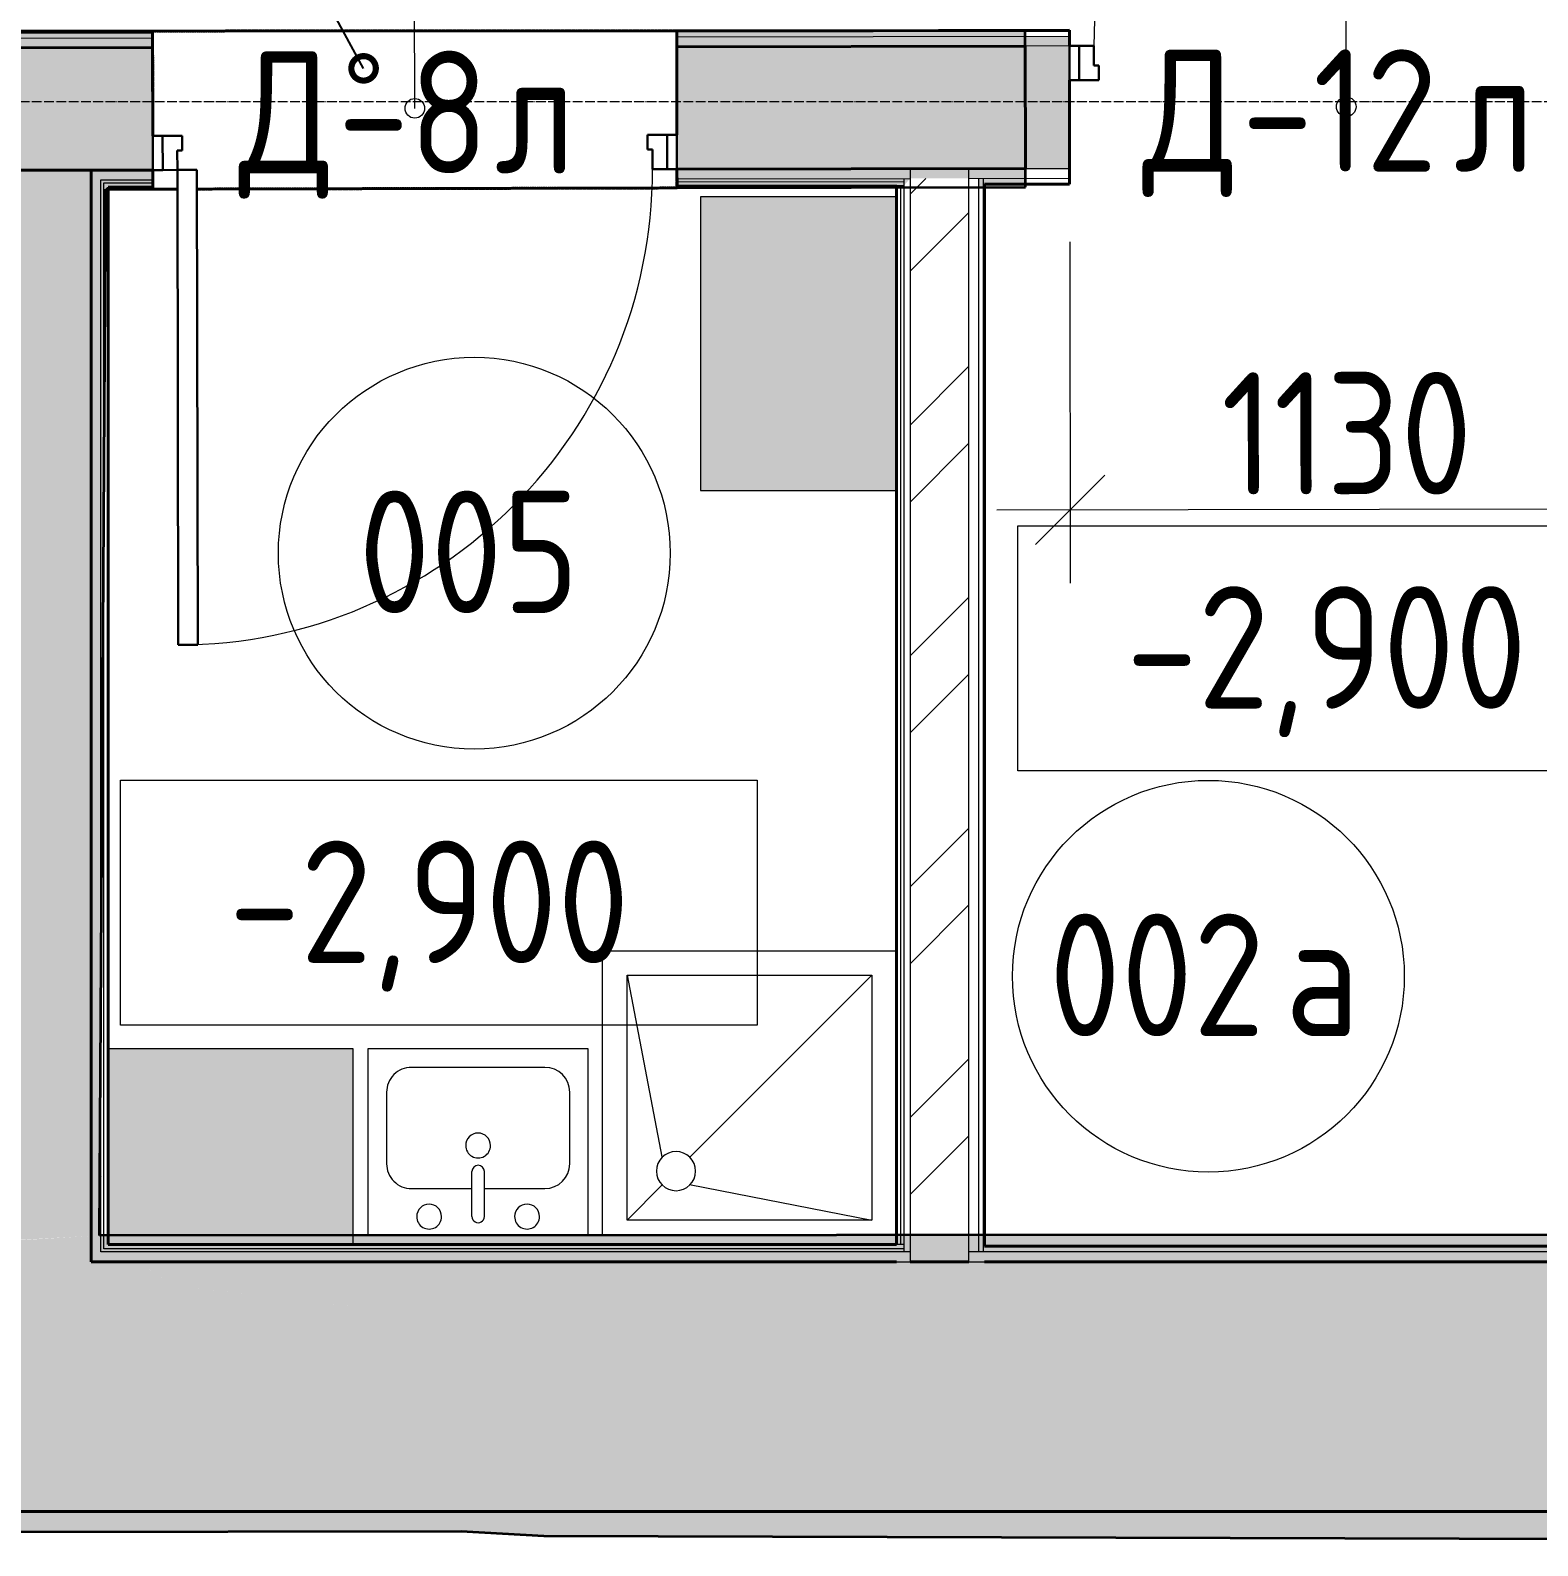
# Model space of a CAD drawing. Header units: millimetres. Extents: x 749182 to 2267578, y 70462 to 311449.
# Drawn here: x 1979439 to 1982516, y 168318 to 171413 of the extents above; entities that cross this region are included whole.
import ezdxf
from ezdxf import colors
from ezdxf.entities.mleader import LeaderData, LeaderLine
from ezdxf.math import Vec2, Vec3

# ---------------------------------------------------------------- set-up
doc = ezdxf.new("R2010")
doc.units = ezdxf.units.MM
for name, pattern in [('ADSK_Линия сетки', [25, 20, -2.5, 0, -2.5]), ('ADSK_Снесено', [4.5, 3, -1.5]), ('осеваяX2', [4, 2.5, -0.5, 0.5, -0.5])]:
    doc.linetypes.add(name, pattern=pattern)
doc.layers.get('Defpoints').update_dxf_attribs({"color": 255})
for name, color, linetype, lineweight in [('Аннотация', 7, 'Continuous', 9), ('Двери', 7, 'Continuous', 20), ('Марки дверей', 7, 'Continuous', 20), ('Марки помещений', 7, 'Continuous', 20), ('Оси', 165, 'осеваяX2', 13), ('отметки', 7, 'Continuous', 20), ('Перекрытие', 7, 'Continuous', 18), ('Размер', 7, 'Continuous', 13), ('размеры', 7, 'Continuous', 9), ('Сантехника', 7, 'Continuous', 18), ('Стены', 184, 'Continuous', 40), ('Стены внутренние', 7, 'Continuous', 18), ('Стены разрез', 7, 'Continuous', 35), ('Стены штриховка', 7, 'Continuous', 18), ('Узлы', 7, 'Continuous', 18)]:
    doc.layers.add(name, color=color, linetype=linetype, lineweight=lineweight)
doc.layers.add('Линии', color=7, linetype='Continuous', lineweight=9, true_color=0x00a600)
doc.styles.add('GOST 2.304_new', font='isocpeur.ttf', dxfattribs={"width": 0.9, "oblique": 15})
doc.styles.add('GOST Common', font='GOST_Common.ttf', dxfattribs={"width": 0.9, "height": 350})
doc.styles.add('GOST Common_1', font='GOST_Common.ttf', dxfattribs={"width": 0.9, "height": 250})
doc.dimstyles.new('ADSK_Основной_2_5_мм_Округление_до_1_мм', dxfattribs={"dimscale": 304.8, "dimtxt": 251.428749, "dimasz": 0.463911, "dimexe": 0.492126, "dimexo": 0.492126, "dimgap": 0.098425, "dimtad": 1, "dimdec": 0, "dimdsep": 46, "dimtxsty": 'GOST Common_1', "dimblk1": 'OBLIQUE', "dimblk2": 'OBLIQUE', "dimsah": 1, "dimcen": 0.09, "dimdle": 0.492126, "dimazin": 2, "dimtfac": 1, "dimtdec": 4, "dimtix": 1, "dimtmove": 0, "dimatfit": 3, "dimfxl": 0, "dimtvp": 1, "dimtolj": 1, "dimtzin": 0, "dimlwd": 20, "dimlwe": 20, "dimarcsym": 0})
pattern_1 = [(0, (1952853.19, 150711.3), (406.4, 101.6), [33.528, -271.272, 33.528, -271.272, -1625.6]), (0, (1952853.19, 150711.3), (406.4, 101.6), [-609.6, 33.528, -576.072, 33.528, -271.272, -711.2]), (0, (1952853.19, 150711.3), (406.4, 101.6), [-1524, 33.528, -169.672, 33.528, -474.472]), (120, (1953005.59, 150762.1), (-291.18818, 301.15272), [33.528, -271.272, 33.528, -271.272, -1625.6]), (120, (1953005.59, 150762.1), (-291.18818, 301.15272), [-609.6, 33.528, -576.072, 33.528, -271.272, -711.2]), (120, (1953005.59, 150762.1), (-291.18818, 301.15272), [-1524, 33.528, -169.672, 33.528, -474.472]), (240, (1953056.39, 150965.3), (-115.21182, -402.75272), [33.528, -271.272, 33.528, -271.272, -1625.6]), (240, (1953056.39, 150965.3), (-115.21182, -402.75272), [-609.6, 33.528, -576.072, 33.528, -271.272, -711.2]), (240, (1953056.39, 150965.3), (-115.21182, -402.75272), [-1524, 33.528, -169.672, 33.528, -474.472])]

# ---------------------------------------------------------------- blocks, each defined once
blk = doc.blocks.new('Существующие стены подвал - Существующие стены подвал-614279-00 План подвала')
at = {"layer": 'Стены', "true_color": 0xc0c0c0}
h = blk.add_hatch(color=9, dxfattribs=at)
h.paths.add_polyline_path([(24928.2, 17607), (24928.2, 17633.2), (25135.9, 17633.2), (27465.2, 17636.8), (27634, 17627.2), (30789.1, 17617.7), (30788.7, 17677), (18979, 17677), (18979, 17629.3), (22422.2, 17628.6), (22573, 17625.8), (23981.5, 17614.6)])
h.paths.add_polyline_path([(21776.2, 20477.5), (21777.2, 20477.5), (21776.2, 20477.5)])
h.paths.add_polyline_path([(18978.9, 17688.4), (21300, 18161.9), (21247.2, 18187), (26460, 18187), (26460, 18225.8), (26710, 18239.6), (26710, 18218.5), (26685.6, 18187), (26806.3, 18187), (26878.2, 18138.3), (28992.5, 17892.2), (30502.9, 18187), (30788.8, 18187), (30788.7, 18242.7), (26727, 18240.5), (26740, 20377.3), (26836, 20377.5), (26835.4, 20666.5), (26825.4, 20666.5), (26835.4, 20700.4), (22845.8, 20698.9), (22846.4, 20383.7), (26439.3, 20411.3), (26441.7, 18224.8), (21436.9, 18234.6), (21443, 20372.9), (21778, 20375.5), (21777.8, 20407.5), (21776.3, 20407.5), (21775.5, 20698.6), (20752.6, 20698.2), (20755.5, 20373.4), (21153, 20377), (21146.9, 18234.6), (18978.6, 18234.6), (18978.7, 18187)])
h.paths.add_polyline_path([(18977.5, 20357.5), (19436.6, 20361.6), (19433.6, 20697.7), (18995.8, 20697.6), (18977.6, 20359.5)])
h.paths.add_polyline_path([(21423, 20373.2), (21173, 20377), (21173, 20406.4), (21423, 20406.9), (21423, 20377)])
h.paths.add_polyline_path([(27906, 20379.9), (28369, 20381.2), (28369, 20384.3), (28382, 20399.3), (28522, 20399.3), (28522, 20381.3), (28617.2, 20381.5), (28616.5, 20701), (27905.4, 20700.8), (27905.9, 20418.4)])
h.paths.add_polyline_path([(26710, 20380.7), (26460, 20409), (26460, 20415.8), (26710, 20416.3), (26710, 20411.3)])
h.paths.add_polyline_path([(30130.2, 20384.9), (30787.5, 20386.5), (30777, 20701.8), (30129.5, 20701.6), (30130.2, 20692.4), (30581, 20692.9), (30129.6, 20671.9), (30130.2, 20386.4)])
at = {"layer": 'Стены'}
for p, q in [((26835.4, 20700.4), (27905.4, 20700.8)), ((26835.4, 20700.4), (26835.4, 20698.5)), ((26835.4, 20698.5), (26835.5, 20666.5)), ((27905.5, 20668.4), (27905.4, 20700.4)), ((26835.5, 20666.5), (26835.8, 20486.5)), ((27905.8, 20488.4), (27905.5, 20668.4)), ((28617.2, 20419.7), (28616.6, 20669.7)), ((27906, 20383.4), (27905.9, 20418.4)), ((26836, 20381.5), (26836, 20377.5)), ((26886, 20377.6), (26836, 20377.5)), ((27906, 20379.9), (26926, 20377.7)), ((27906, 20379.9), (27906, 20383.4))]:
    blk.add_line(p, q, dxfattribs=at)
at = {"layer": 'Стены разрез'}
for p, q in [((26835.4, 20700.4), (22845.8, 20698.9)), ((26835.8, 20486.5), (26835.4, 20700.4)), ((28616.5, 20701), (27905.4, 20700.8)), ((27905.4, 20700.8), (27905.8, 20488.4)), ((28616.6, 20669.7), (28616.5, 20701)), ((26836, 20377.5), (26835.9, 20416.5)), ((27905.9, 20418.4), (27906, 20379.9)), ((28617.2, 20381.5), (28617.2, 20419.7)), ((26727, 18240.5), (26740, 20377.3)), ((26740, 20377.3), (26836, 20377.5)), ((27906, 20379.9), (28617.2, 20381.5)), ((30788.7, 18242.7), (26727, 18240.5)), ((26258.4, 17634.9), (27465.2, 17636.8)), ((27465.2, 17636.8), (27634, 17627.2)), ((27634, 17627.2), (30789.1, 17617.7))]:
    blk.add_line(p, q, dxfattribs=at)
blk = doc.blocks.new('Новые проёмы подвал - Новые проёмы подвал-999150-00 План подвала')
at = {"layer": 'Стены', "color": 0, "linetype": 'ADSK_Снесено'}
for p, q in [((26835.4, 20700.4), (27905.4, 20700.8)), ((26835.4, 20698.5), (26835.4, 20700.4)), ((26835.5, 20666.5), (26835.4, 20698.5)), ((27905.4, 20700.4), (27905.5, 20668.4)), ((26835.8, 20486.5), (26835.5, 20666.5)), ((27905.5, 20668.4), (27905.8, 20488.4)), ((27905.9, 20418.4), (27906, 20383.4)), ((26836, 20377.5), (26836, 20381.5)), ((26886, 20377.6), (26836, 20377.5)), ((27906, 20379.9), (26926, 20377.7)), ((27906, 20383.4), (27906, 20379.9))]:
    blk.add_line(p, q, dxfattribs=at)
at = {"layer": 'Стены разрез', "color": 0, "linetype": 'ADSK_Снесено'}
for p, q in [((27905.4, 20700.8), (26835.4, 20700.4)), ((26835.4, 20700.4), (26835.8, 20486.5)), ((27905.8, 20488.4), (27905.4, 20700.8)), ((26835.9, 20416.5), (26836, 20377.5)), ((27906, 20379.9), (27905.9, 20418.4)), ((26836, 20377.5), (26886, 20377.6)), ((26926, 20377.7), (27906, 20379.9))]:
    blk.add_line(p, q, dxfattribs=at)
blk = doc.blocks.new('AC_Дверь_Однопольная_Стальная - Д-12л 1130х2200h-1983178-00 План подвала')
at = {"layer": 'Двери', "color": 5, "linetype": 'Continuous', "lineweight": 30, "true_color": 0x0000ff}
for p, q in [((515, 1155), (475, 1155)), ((475, 1155), (475, 125)), ((515, 125), (515, 1155)), ((-545, 125), (-565, 125)), ((-565, 125), (-565, 55)), ((-515, 125), (-545, 125)), ((-545, 125), (-545, 55)), ((-545, 55), (-545, 125)), ((-515, 85), (-515, 125)), ((475, 125), (515, 125)), ((545, 125), (515, 125)), ((515, 125), (515, 85)), ((545, 55), (545, 125)), ((565, 125), (545, 125)), ((545, 125), (545, 55)), ((565, 55), (565, 125)), ((-505, 85), (-515, 85)), ((-505, 55), (-505, 85)), ((515, 85), (505, 85)), ((505, 85), (505, 55)), ((-565, 55), (-545, 55)), ((-545, 55), (-505, 55)), ((505, 55), (545, 55)), ((545, 55), (565, 55))]:
    blk.add_line(p, q, dxfattribs=at)
at = {"layer": 'Двери', "color": 5, "linetype": 'Continuous', "true_color": 0x0000ff}
blk.add_arc((515, 125), 1030, 90, 180, dxfattribs=at)
blk = doc.blocks.new('AC_Дверь_Однопольная_Стальная - Д-8л 1070х2200h-1983143-00 План подвала')
at = {"layer": 'Двери', "color": 5, "linetype": 'Continuous', "lineweight": 30, "true_color": 0x0000ff}
for p, q in [((485, 1095), (445, 1095)), ((445, 1095), (445, 125)), ((485, 125), (485, 1095)), ((-515, 125), (-535, 125)), ((-535, 125), (-535, 55)), ((-485, 125), (-515, 125)), ((-515, 125), (-515, 55)), ((-515, 55), (-515, 125)), ((-485, 85), (-485, 125)), ((445, 125), (485, 125)), ((515, 125), (485, 125)), ((485, 125), (485, 85)), ((515, 55), (515, 125)), ((535, 125), (515, 125)), ((515, 125), (515, 55)), ((535, 55), (535, 125)), ((-475, 85), (-485, 85)), ((-475, 55), (-475, 85)), ((485, 85), (475, 85)), ((475, 85), (475, 55)), ((-535, 55), (-515, 55)), ((-515, 55), (-475, 55)), ((475, 55), (515, 55)), ((515, 55), (535, 55))]:
    blk.add_line(p, q, dxfattribs=at)
at = {"layer": 'Двери', "color": 5, "linetype": 'Continuous', "true_color": 0x0000ff}
blk.add_arc((485, 125), 970, 90, 180, dxfattribs=at)
blk = doc.blocks.new('Душевая кабинка-2D - 600кв-1687892-00 План подвала')
at = {"layer": 'Сантехника'}
for p, q in [((0, 600), (600, 600)), ((0, 19.1), (0, 600)), ((50, 550), (550, 550)), ((50, 50), (50, 550)), ((550, 550), (550, 50)), ((550, 50), (50, 50))]:
    blk.add_line(p, q, dxfattribs=at)
at = {"layer": 'Сантехника', "lineweight": 9}
for p, q in [((50, 550), (121.1, 178.9)), ((550, 550), (178.9, 178.9)), ((122.4, 122.4), (50, 50)), ((177.6, 122.4), (550, 50))]:
    blk.add_line(p, q, dxfattribs=at)
at = {"layer": 'Сантехника'}
for start, end in [(360, 180), (180, 360)]:
    blk.add_arc((150, 150), 40, start, end, dxfattribs=at)
blk = doc.blocks.new('Кухонная мойка-Одиночная - 450 x 400 мм-1905995-00 План подвала')
at = {"layer": 'Сантехника'}
for p, q in [((-209.3, 183.2), (-209.3, -197.7)), ((240.7, -197.7), (240.7, 183.5)), ((3, 145.2), (3, 53.1)), ((28.4, 145.2), (28.4, 53.1)), ((3, 88), (-120.4, 88)), ((151.8, 88), (28.4, 88)), ((-171.2, 37.2), (-171.2, -108.8)), ((202.6, -108.8), (202.6, 37.2)), ((-120.4, -159.6), (151.8, -159.6)), ((-209.3, -197.7), (240.7, -197.7))]:
    blk.add_line(p, q, dxfattribs=at)
for centre, radius, start, end in [((-84.3, 145.2), 25.4, 360, 180), ((15.7, 145.2), 12.7, 360, 180), ((115.7, 145.2), 25.4, 360, 180), ((-84.3, 145.2), 25.4, 180, 360), ((115.7, 145.2), 25.4, 180, 360), ((-120.4, 37.2), 50.8, 90, 180), ((151.8, 37.2), 50.8, 360, 90), ((15.7, 53.1), 12.7, 180, 0), ((15.7, 0), 25.4, 360, 180), ((15.7, 0), 25.4, 180, 0), ((-120.4, -108.8), 50.8, 180, 270), ((151.8, -108.8), 50.8, 270, 0)]:
    blk.add_arc(centre, radius, start, end, dxfattribs=at)
blk = doc.blocks.new('ADSK_Марка_Дверь - Типоразмер_ADSK_Марка-58376-00 План подвала')
at = {"layer": 'Марки дверей', "lineweight": 9}
blk.add_circle((0, 0), 0.2, dxfattribs=at)
blk = doc.blocks.new('ADSK_Марка_Помещение_ОдноЗначение - Номер-247393-00 План подвала')
at = {"layer": 'Марки помещений'}
blk.add_circle((0, 0), 4, dxfattribs=at)
blk = doc.blocks.new('_Oblique')
at = {"color": 0, "linetype": 'ByBlock', "lineweight": -2}
blk.add_line((-0.5, -0.5), (0.5, 0.5), dxfattribs=at)
blk = doc.blocks.new('*D1589')
at = {"layer": 'Defpoints', "color": 0, "lineweight": 20, "transparency": 16777216}
for p in [(1979687.9, 171824.4), (1979688.7, 171377.8), (1980758.7, 171379.7)]:
    blk.add_point(p, dxfattribs=at)
at = {"layer": 'размеры', "color": 0, "lineweight": 20, "transparency": 16777216}
for p, q in [((1979688.4, 171527.8), (1979687.6, 171974.4)), ((1980758.4, 171529.7), (1980757.6, 171976.3)), ((1980907.9, 171826.6), (1979537.9, 171824.1))]:
    blk.add_line(p, q, dxfattribs=at)
at = {"layer": 'размеры', "color": 0, "lineweight": 20, "transparency": 16777216, "xscale": 141.4, "yscale": 141.4, "zscale": 141.4}
for p, rotation in [((1979687.9, 171824.4), 180.102268801919), ((1980757.9, 171826.3), 0.1022688019189921)]:
    blk.add_blockref('_Oblique', p, dxfattribs=dict(at, rotation=rotation))
at = {"layer": 'размеры', "color": 0, "lineweight": 20, "transparency": 16777216, "insert": (1980222.6, 171980.3), "char_height": 250, "width": 700.591, "attachment_point": 5, "rotation": 0.1023, "style": 'GOST Common_1'}
blk.add_mtext('\\A1;1070', dxfattribs=at)
blk = doc.blocks.new('*D1590')
at = {"layer": 'Defpoints', "color": 0, "lineweight": 20, "transparency": 16777216}
for p in [(1981560.7, 171131.2), (1982690.7, 171133.2), (1982692, 170436)]:
    blk.add_point(p, dxfattribs=at)
at = {"layer": 'размеры', "color": 0, "lineweight": 20, "transparency": 16777216}
for p, q in [((1981561, 170981.2), (1981562.2, 170284)), ((1982691, 170983.2), (1982692.2, 170286)), ((1981412, 170433.7), (1982842, 170436.2))]:
    blk.add_line(p, q, dxfattribs=at)
at = {"layer": 'размеры', "color": 0, "lineweight": 20, "transparency": 16777216, "xscale": 141.4, "yscale": 141.4, "zscale": 141.4}
for p, rotation in [((1981562, 170434), 180.102268801919), ((1982692, 170436), 0.1022688019190327)]:
    blk.add_blockref('_Oblique', p, dxfattribs=dict(at, rotation=rotation))
at = {"layer": 'размеры', "color": 0, "lineweight": 20, "transparency": 16777216, "insert": (1982126.7, 170590), "char_height": 250, "width": 644.339, "attachment_point": 5, "rotation": 0.1023, "style": 'GOST Common_1'}
blk.add_mtext('\\A1;1130', dxfattribs=at)
blk = doc.blocks.new('Высотные отметки - Рамка-5093-00 План подвала')
at = {"layer": 'Аннотация'}
for p, q in [((-6.5, 0), (-6.5, 5)), ((-6.5, 5), (6.5, 5)), ((6.5, 5), (6.5, 0)), ((6.5, 0), (-6.5, 0))]:
    blk.add_line(p, q, dxfattribs=at)
blk = doc.blocks.new('_DotSmall')
at = {"color": 0, "linetype": 'ByBlock', "lineweight": 35, "const_width": 0.5}
blk.add_lwpolyline([(-0.0625, 0, 1), (0.0625, 0, 1)], format="xyb", close=True, dxfattribs=at)

msp = doc.modelspace()

# ---------------------------------------------------------------- hatches: boundary and pattern name
at = {"layer": 'Стены внутренние', "linetype": 'Continuous', "lineweight": 9, "true_color": 0x0000ff}
h = msp.add_hatch(dxfattribs=at)
h.set_pattern_fill('FP_1', color=5, style=0, pattern_type=2)
h.set_pattern_definition(pattern_1)
h.paths.add_polyline_path([(1972287.1444, 171364.6064), (1972476.1543, 171364.9795), (1972475.5666, 171384.9427), (1972286.9652, 171384.6061), (1972287.1414, 171364.9438)])
h.paths.add_polyline_path([(1979678.6233, 171377.7997), (1979688.6894, 171377.8176), (1979688.629, 171397.8176), (1979684.5275, 171397.7895)])
h.paths.add_polyline_path([(1981469.7825, 171380.9968), (1981560.2678, 171381.194), (1981560.2322, 171401.1582), (1981469.7376, 171400.9967)])
h.paths.add_polyline_path([(1982690.2661, 171383.1752), (1982983.3587, 171383.7229), (1983434.2336, 171404.5032), (1982690.2304, 171403.1752), (1982690.2661, 171383.6974)])
at = {"layer": 'Стены внутренние', "linetype": 'Continuous', "true_color": 0xc0c0c0}
h = msp.add_hatch(color=9, dxfattribs=at)
h.paths.add_polyline_path([(1972289.3853, 171114.61), (1972476.6006, 171114.9442), (1972476.1543, 171364.9438), (1972287.1519, 171363.7708), (1972289.3823, 171114.9442)])
h.paths.add_polyline_path([(1973606.5988, 171116.9611), (1973608.3867, 171117.7101), (1973606.2775, 171296.9608), (1973606.5988, 171116.9643)])
h.paths.add_polyline_path([(1981470.3443, 171130.9974), (1981560.7141, 171131.1587), (1981560.2679, 171381.1583), (1981469.7825, 171380.9968), (1981470.3443, 171131.1587)])
h.paths.add_polyline_path([(1982690.7123, 171133.1756), (1982983.3587, 171133.698), (1982982.7969, 171383.6974), (1982690.2661, 171383.1752), (1982690.7091, 171134.9692)])
h = msp.add_hatch(color=9, dxfattribs=at)
h.paths.add_polyline_path([(1979313.1822, 168898.2564), (1979538.7639, 168898.2564), (1979563.1822, 168929.8144), (1979563.1822, 168950.8929), (1979313.1822, 168936.0805), (1979313.1822, 168929.1104)])
h.paths.add_polyline_path([(1979563.1822, 171091.9668), (1979563.1822, 171127.5932), (1979313.1822, 171127.147), (1979313.1822, 171120.2747), (1979443.5327, 171105.5149)])
at = {"layer": 'Стены внутренние', "linetype": 'Continuous', "lineweight": 9, "true_color": 0x0000ff}
h = msp.add_hatch(dxfattribs=at)
h.set_pattern_fill('FP_1', color=5, style=0, pattern_type=2)
h.set_pattern_definition(pattern_1)
h.paths.add_polyline_path([(1981470.3893, 171110.9974), (1981560.7498, 171111.1587), (1981560.2679, 171131.1579), (1981470.3443, 171130.9974)])
h.paths.add_polyline_path([(1982690.748, 171113.1757), (1982983.4036, 171113.698), (1982982.7969, 171133.697), (1982690.7123, 171133.1756), (1982690.7449, 171114.912)])
h = msp.add_hatch(dxfattribs=at)
h.set_pattern_fill('FP_3', color=5, style=0, pattern_type=2)
h.set_pattern_definition([(45, (1952853.2, 150711.3), (-235.7317, 235.7317), []), (45, (1953010.35, 150711.3), (-235.7317, 235.7317), [])])
h.paths.add_polyline_path([(1981235.1822, 168952.7296), (1981355.1822, 168952.7945), (1981355.1822, 171110.7918), (1981235.1822, 171110.5776), (1981235.1822, 168952.7945)])
h = msp.add_hatch(dxfattribs=at)
h.set_pattern_fill('FP_1', color=5, style=0, pattern_type=2)
h.set_pattern_definition(pattern_1)
h.paths.add_polyline_path([(1979580.2197, 168951.8335), (1979583.1822, 168951.9971), (1979583.1822, 169439.6557), (1979580.2331, 168954.0326)])
at = {"layer": 'Стены внутренние', "linetype": 'Continuous', "true_color": 0xc0c0c0}
msp.add_hatch(color=9, dxfattribs=at).paths.add_polyline_path([(1983434.2336, 168388.2564), (1983695.5482, 168388.2564), (1983695.5482, 168898.2564), (1983356.0717, 168898.2564), (1981845.6823, 168603.5355), (1979731.4132, 168849.5846), (1979659.4431, 168898.2564), (1974100.3855, 168898.2564), (1974153.1944, 168873.1608), (1971832.1377, 168399.7018), (1971831.8429, 168898.2564), (1971776.0287, 168898.2564), (1971776.0287, 168388.2564), (1982294.0334, 168388.2564)])
at = {"layer": 'Узлы', "true_color": 0xffffff}
for points in [[(1980807.1822, 170473.2564), (1981207.1822, 170473.2564), (1981207.1822, 171073.2564), (1980807.1822, 171073.2564), (1980807.1822, 170904.5021)], [(1979598.1822, 168951.8433), (1980098.1822, 168952.114), (1980098.1822, 169333.2564), (1979598.1822, 169333.2564), (1979598.1822, 168952.8252)]]:
    msp.add_hatch(color=7, dxfattribs=at).paths.add_polyline_path(points)

# ---------------------------------------------------------------- linework, layer by layer
at = {"layer": 'Линии'}
for p, q in [((1981207.1822, 171073.2564), (1980807.1822, 171073.2564)), ((1980807.1822, 171073.2564), (1980807.1822, 170473.2564)), ((1981207.1822, 170473.2564), (1981207.1822, 171073.2564)), ((1980807.1822, 170473.2564), (1981207.1822, 170473.2564)), ((1979598.1822, 169333.2564), (1979598.1822, 168933.2564)), ((1980098.1822, 169333.2564), (1979598.1822, 169333.2564)), ((1980098.1822, 168933.2564), (1980098.1822, 169333.2564)), ((1979598.1822, 168933.2564), (1980098.1822, 168933.2564))]:
    msp.add_line(p, q, dxfattribs=at)
at = {"layer": 'Марки дверей'}
for p, q in [((1980223.9117, 171253.7728), (1980221.5482, 172368.3567)), ((1982125.4901, 171257.1669), (1982123.1266, 172371.7509))]:
    msp.add_line(p, q, dxfattribs=at)
at = {"layer": 'Оси', "linetype": 'ADSK_Линия сетки'}
msp.add_line((1941766.9683, 171268.0858), (2009994.9113, 171268.0858), dxfattribs=at)
at = {"layer": 'Перекрытие'}
for p, q in [((1979688.6894, 171377.8176), (1979689.0107, 171197.8179)), ((1980759.009, 171199.7278), (1980758.6877, 171379.7275))]:
    msp.add_line(p, q, dxfattribs=at)
at = {"layer": 'Стены внутренние', "color": 5, "linetype": 'Continuous', "lineweight": 40, "true_color": 0x0000ff}
for p, q in [((1979688.6323, 171409.8176), (1975698.9962, 171402.6964)), ((1979688.6894, 171377.8176), (1979688.6323, 171409.8176)), ((1981560.2108, 171413.1582), (1980758.6306, 171411.7274)), ((1980758.6306, 171411.7274), (1980758.6877, 171379.7275)), ((1981560.2679, 171381.1583), (1981560.2108, 171413.1582)), ((1975699.0533, 171370.6964), (1979688.6894, 171377.8176)), ((1980758.6877, 171379.7275), (1981469.7825, 171380.9968)), ((1979563.1822, 171127.5932), (1979563.1822, 168898.2564)), ((1979689.1981, 171092.8181), (1979689.1356, 171127.818)), ((1981470.3443, 171130.9974), (1980759.1339, 171129.7279)), ((1980759.1339, 171129.7279), (1980759.1964, 171094.728)), ((1981560.7713, 171099.1587), (1981560.7141, 171131.1587)), ((1979598.1822, 171092.6556), (1979689.1981, 171092.8181)), ((1979598.1822, 168933.2564), (1979598.1822, 171092.6556)), ((1980759.1964, 171094.728), (1981207.1822, 171095.5276)), ((1981207.1822, 171095.5276), (1981207.1822, 168933.2564)), ((1981387.1822, 171098.8489), (1981560.7713, 171099.1587)), ((1981387.1822, 168930.2564), (1981387.1822, 171098.8489)), ((1981207.1822, 168933.2564), (1979598.1822, 168933.2564)), ((1983663.5482, 168930.2564), (1981387.1822, 168930.2564)), ((1979563.1822, 168898.2564), (1981207.1822, 168898.2564)), ((1981235.1822, 168898.2564), (1981355.1822, 168898.2564)), ((1981387.1822, 168898.2564), (1983695.5482, 168898.2564))]:
    msp.add_line(p, q, dxfattribs=at)
at = {"layer": 'Стены внутренние', "linetype": 'Continuous'}
for p, q in [((1981560.2679, 171381.1583), (1981469.7825, 171380.9968)), ((1981470.3443, 171130.9974), (1981560.7141, 171131.1587))]:
    msp.add_line(p, q, dxfattribs=at)
at = {"layer": 'Стены внутренние', "linetype": 'Continuous', "lineweight": 40}
for p, q in [((1981560.7141, 171131.1587), (1981560.3928, 171311.1584)), ((1979689.1356, 171127.818), (1979313.1822, 171127.147)), ((1971776.0287, 168388.2564), (1983695.5482, 168388.2564))]:
    msp.add_line(p, q, dxfattribs=at)
at = {"layer": 'Стены штриховка'}
for p, q in [((1975698.9998, 171400.6964), (1979688.6358, 171407.8176)), ((1975699.0176, 171390.6964), (1979688.6537, 171397.8176)), ((1980758.6341, 171409.7275), (1981560.2144, 171411.1582)), ((1980758.652, 171399.7275), (1981560.2322, 171401.1582)), ((1981235.1822, 171130.5776), (1981235.1822, 168898.2564)), ((1981355.1822, 168918.2564), (1981355.1822, 171130.7918)), ((1979583.1822, 171107.6289), (1979689.1713, 171107.8181)), ((1979583.1822, 168918.2564), (1979583.1822, 171107.6289)), ((1979589.1822, 171101.6396), (1979689.182, 171101.8181)), ((1979589.1822, 168924.2564), (1979589.1822, 171101.6396)), ((1980759.1696, 171109.7279), (1981235.1822, 171110.5776)), ((1980759.1803, 171103.7279), (1981222.1822, 171104.5544)), ((1981222.1822, 171095.5543), (1981207.1822, 171095.5276)), ((1981216.1822, 168933.2564), (1981216.1822, 171095.5436)), ((1981222.1822, 171110.5544), (1981222.1822, 168918.2564)), ((1981355.1822, 171110.7918), (1981560.7498, 171111.1587)), ((1981375.1822, 168918.2564), (1981375.1822, 171110.8275)), ((1981385.1822, 168918.2564), (1981385.1822, 171110.8453)), ((1981387.1822, 171100.8489), (1981560.7677, 171101.1587)), ((1981235.1822, 168918.2564), (1979583.1822, 168918.2564)), ((1981222.1822, 168924.2564), (1979589.1822, 168924.2564)), ((1981222.1822, 168933.2564), (1981207.1822, 168933.2564)), ((1983675.5482, 168918.2564), (1981355.1822, 168918.2564)), ((1981355.1822, 168898.2564), (1981355.1822, 168918.2564)), ((1983665.5482, 168928.2564), (1981387.1822, 168928.2564)), ((1981207.1822, 168898.2564), (1981235.1822, 168898.2564)), ((1981355.1822, 168898.2564), (1981387.1822, 168898.2564))]:
    msp.add_line(p, q, dxfattribs=at)

# ---------------------------------------------------------------- block references
at = {"layer": 'Двери', "color": 0, "linetype": 'Continuous'}
for name, p, rotation in [('AC_Дверь_Однопольная_Стальная - Д-12л 1130х2200h-1983178-00 План подвала', (1982125.4901, 171257.1669), 0.1022688024733616), ('AC_Дверь_Однопольная_Стальная - Д-8л 1070х2200h-1983143-00 План подвала', (1980223.9117, 171253.7728), 180.1022688024733)]:
    msp.add_blockref(name, p, dxfattribs=dict(at, rotation=rotation))
at = {"layer": 'Марки дверей', "xscale": 99.99999999999993, "yscale": 99.99999999999993, "zscale": 99.99999999999993}
for p in [(1980223.9117, 171253.7728), (1982125.4901, 171257.1669)]:
    msp.add_blockref('ADSK_Марка_Дверь - Типоразмер_ADSK_Марка-58376-00 План подвала', p, dxfattribs=at)
at = {"layer": 'Марки помещений', "xscale": 99.99999999999993, "yscale": 99.99999999999993, "zscale": 99.99999999999993}
for p in [(1980345.3464, 170345.3179), (1981844.0039, 169481.2978)]:
    msp.add_blockref('ADSK_Марка_Помещение_ОдноЗначение - Номер-247393-00 План подвала', p, dxfattribs=at)
at = {"layer": 'отметки', "lineweight": 20, "xscale": 99.99999999999993, "yscale": 99.99999999999993, "zscale": 99.99999999999993}
for p in [(1982104.9182, 169901.1321), (1980272.8033, 169381.5241)]:
    msp.add_blockref('Высотные отметки - Рамка-5093-00 План подвала', p, dxfattribs=at)
at = {"layer": 'Сантехника'}
msp.add_blockref('Душевая кабинка-2D - 600кв-1687892-00 План подвала', (1980607.1822, 168933.2564), dxfattribs=at)
at = {"layer": 'Сантехника', "rotation": 180}
msp.add_blockref('Кухонная мойка-Одиночная - 450 x 400 мм-1905995-00 План подвала', (1980368.8714, 169135.6018), dxfattribs=at)
at = {"layer": 'Стены'}
msp.add_blockref('Существующие стены подвал - Существующие стены подвал-614279-00 План подвала', (1952853.1931, 150711.2975), dxfattribs=at)
at = {"layer": 'Стены', "color": 0, "linetype": 'ADSK_Снесено'}
msp.add_blockref('Новые проёмы подвал - Новые проёмы подвал-999150-00 План подвала', (1952853.1931, 150711.2975), dxfattribs=at)

# ---------------------------------------------------------------- texts
at = {"layer": 'Марки дверей', "lineweight": 9, "char_height": 250, "attachment_point": 1, "style": 'GOST Common'}
for s, insert, width in [('\\fGOST Common|b0|i0|c204|p34|;\\W.9;Д', (1979864.1824, 171370.7859), 245.316375), ('-8', (1980066.5886, 171370.7859), 389.620125), ('\\fGOST Common|b0|i0|c204|p34|;\\W.9;Д', (1981709.5108, 171374.18), 245.316375), ('-12', (1981911.9171, 171374.18), 526.708687), ('\\fGOST Common|b0|i0|c204|p34|;\\W.9;л', (1982346.4952, 171374.18), 194.810062), ('\\fGOST Common|b0|i0|c204|p34|;\\W.9;л', (1980388.0574, 171370.7859), 194.810062)]:
    msp.add_mtext(s, dxfattribs=dict(at, insert=insert, width=width))
at = {"layer": 'Марки помещений', "lineweight": 9, "char_height": 250, "attachment_point": 1, "style": 'GOST Common'}
for s, insert, width in [('005', (1980109.0892, 170473.043), 584.430187), ('002', (1981518.6467, 169609.0229), 584.430187), ('\\fGOST Common|b0|i0|c204|p34|;\\W.9;а', (1982000.8498, 169609.0229), 216.455625)]:
    msp.add_mtext(s, dxfattribs=dict(at, insert=insert, width=width))
at = {"layer": 'отметки', "lineweight": 20, "char_height": 250, "width": 1028.822569, "attachment_point": 1, "line_spacing_factor": 1.022761, "style": 'GOST Common'}
for insert in [(1981676.2421, 170277.8392), (1979844.1272, 169758.2312)]:
    msp.add_mtext('-2,900', dxfattribs=dict(at, insert=insert))

# ---------------------------------------------------------------- dimensions: what is measured, and where the dimension line sits
at = {"layer": 'размеры', "lineweight": 20}
for base, p1, p2, override, picture, middle in [((1979687.8923, 171824.3805), (1980758.6877, 171379.7275), (1979688.6894, 171377.8176), {"dimpost": '<>', "dimfxl": 1070}, '*D1589', (1980222.6148, 171980.3352)), ((1982691.9568, 170435.9797), (1981560.7141, 171131.1587), (1982690.7123, 171133.1756), {"dimpost": '<>', "dimfxl": 1130}, '*D1590', (1982126.681, 170589.971))]:
    dim = msp.add_linear_dim(base=base, p1=p1, p2=p2, angle=0.1022688, dimstyle='ADSK_Основной_2_5_мм_Округление_до_1_мм', override=override, dxfattribs=at)
    dim.commit()
    dim.dimension.update_dxf_attribs({"geometry": picture, "text_midpoint": middle})

# ---------------------------------------------------------------- leaders
at = {"layer": 'Размер', "color": 210, "ltscale": 20}
ml = msp.add_multileader_mtext('Standard', dxfattribs=at)
ml.set_content('\\A1;РМ-6', color=210, style='GOST 2.304_new')
ml.set_leader_properties()
ml.set_arrow_properties(name='DOTSMALL')
ml.build(insert=Vec2(0, 0))
ml.multileader.update_dxf_attribs({"text_left_attachment_type": 6, "text_right_attachment_type": 6, "dogleg_length": 1, "arrow_head_size": 100})
ctx = ml.context
ctx.base_point, ctx.char_height, ctx.arrow_head_size, ctx.landing_gap_size, ctx.plane_origin = Vec3(1977681.0737, 172891.2529), 500, 100, 0, Vec3(1958034.9818, 319663.6769)
ctx.left_attachment, ctx.right_attachment, ctx.text_align_type = 6, 6, 1
notes = []
notes.append((ctx, [(0, (1, 1, 0), (1979274.0229, 172891.2529), (-1, 0), 20, [(0, [(1980119.3345, 171335.457)], 0, [])])]))
ctx.mtext.insert, ctx.mtext.rotation, ctx.mtext.width, ctx.mtext.alignment, ctx.mtext.flow_direction = Vec3(1978467.5483, 173491.2529), 6.283185307, 1286.674802, 2, 5
for ctx, leaders in notes:
    for number, flags, end, landing, length, lines in leaders:
        leader = LeaderData()
        leader.index, (leader.has_last_leader_line, leader.has_dogleg_vector, leader.attachment_direction) = number, flags
        leader.last_leader_point, leader.dogleg_vector, leader.dogleg_length = Vec3(end), Vec3(landing), length
        for number, points, colour, breaks in lines:
            line = LeaderLine()
            line.index, line.vertices, line.color, line.breaks = number, Vec3.list(points), colors.encode_raw_color(colour), breaks
            leader.lines.append(line)
        ctx.leaders.append(leader)

doc.saveas('drawing.dxf')
